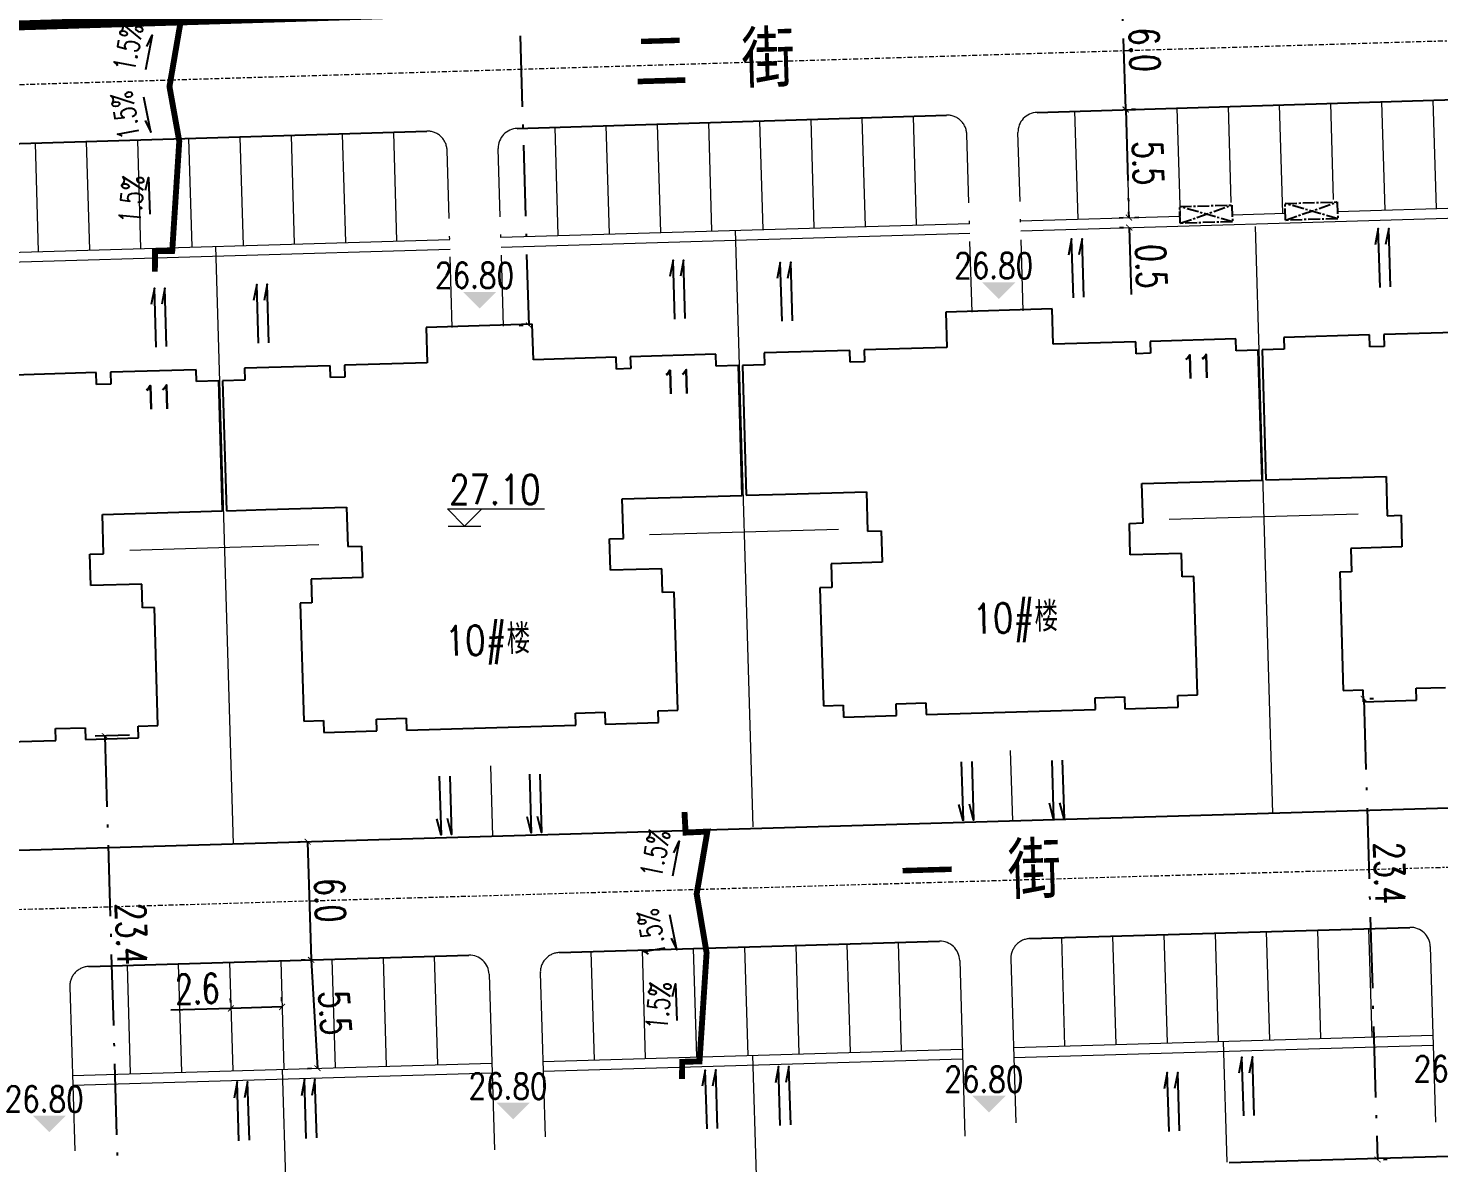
# Model space of a CAD drawing. Header units: inches. Extents: x 393 to 1582, y 246 to 1188.
# Drawn here: x 850.7 to 922.3, y 387.8 to 445.4 of the extents above; entities that cross this region are included whole.
import ezdxf

# ---------------------------------------------------------------- set-up
doc = ezdxf.new("R2010")
doc.units = ezdxf.units.IN
doc.header["$MEASUREMENT"] = 0
for name, pattern in [('ACAD_ISO10W100', [18.5, 12, -3, 0.5, -3]), ('CENTERX2', [4, 2.5, -0.5, 0.5, -0.5]), ('DOTE', [2.42, 2, -0.2, 0.02, -0.2])]:
    doc.linetypes.add(name, pattern=pattern)
for name, color, linetype, lineweight in [('buildelev', 2, 'Continuous', 20), ('FENCE', 100, 'Continuous', 18), ('parking', 30, 'Continuous', 18), ('ROAD', 1, 'Continuous', 25), ('ROAD-CENTER', 7, 'CENTERX2', 18), ('walk', 2, 'Continuous', 18), ('围墙', 75, 'FENCELINE1', 15), ('建筑型号', 2, 'Continuous', 18)]:
    doc.layers.add(name, color=color, linetype=linetype, lineweight=lineweight)
for name, color, linetype in [('DIM', 4, 'Continuous'), ('drain', 4, 'Continuous'), ('ELEV', 1, 'Continuous'), ('JIAJU', 8, 'Continuous'), ('PUB_TEXT', 7, 'Continuous'), ('ROAD-TEXT', 4, 'Continuous'), ('roaddim', 2, 'Continuous'), ('roadradiu', 3, 'Continuous'), ('公共绿地', 3, 'Continuous'), ('外墙', 42, 'Continuous'), ('建筑层数', 7, 'Continuous'), ('车库边线', 4, 'DOTE')]:
    doc.layers.add(name, color=color, linetype=linetype)
doc.styles.add('-黑体', font='simhei.ttf', dxfattribs={"width": 0.8})
doc.styles.add('_HZTXT', font='txt.shx', dxfattribs={"width": 0.8, "bigfont": 'hztxt.shx'})
doc.styles.add('DIM_FONT', font='SIMPLEX.shx', dxfattribs={"width": 0.8})
doc.styles.add('HZ', font='simplex.shx', dxfattribs={"width": 0.7, "bigfont": 'hztxt.shx'})
doc.styles.add('RO', font='romans.shx', dxfattribs={"width": 0.8})
doc.linetypes.add('FENCELINE1', pattern='A,0.25,-0.1,[133,ltypeshp.shx,S=0.1,R=0,X=-0.1,Y=0],-0.1,1', length=1.45)
doc.dimstyles.new('NORMAL', dxfattribs={"dimtxt": 1.5, "dimasz": 0.3, "dimexe": 0.5, "dimexo": 0.3, "dimgap": 0.3, "dimtad": 1, "dimdec": 1, "dimzin": 1, "dimdsep": 46, "dimtxsty": 'HZ', "dimblk": 'ARCHTICK', "dimcen": 0, "dimclrt": 256, "dimadec": 0, "dimazin": 0, "dimtfac": 1, "dimtdec": 1, "dimtofl": 0, "dimtmove": 0, "dimatfit": 3, "dimldrblk": 'ARCHTICK', "dimfxl": 1, "dimtolj": 2, "dimtzin": 0, "dimarcsym": 0})

# ---------------------------------------------------------------- blocks, each defined once
blk = doc.blocks.new('_ARCHTICK')
at = {"color": 0, "linetype": 'ByBlock', "const_width": 0.15}
blk.add_lwpolyline([(-0.5, -0.5), (0.5, 0.5)], dxfattribs=at)
blk = doc.blocks.new('*D160')
at = {"layer": 'DEFPOINTS', "color": 0, "ltscale": 0.3, "transparency": 16777216}
for p in [(864.903, 404.062), (865.081, 398.064), (865.081, 398.064)]:
    blk.add_point(p, dxfattribs=at)
at = {"layer": 'roaddim', "color": 0, "lineweight": -2, "ltscale": 0.3, "transparency": 16777216}
for p, q in [((864.604, 404.053), (864.404, 404.047)), ((864.903, 404.062), (865.081, 398.064)), ((864.781, 398.055), (864.581, 398.05))]:
    blk.add_line(p, q, dxfattribs=at)
at = {"layer": 'roaddim', "color": 0, "lineweight": -2, "ltscale": 0.3, "transparency": 16777216, "xscale": 0.3, "yscale": 0.3, "zscale": 0.3}
for p, rotation in [((864.903, 404.062), 91.69522959940272), ((865.081, 398.064), 271.6952295994027)]:
    blk.add_blockref('_ARCHTICK', p, dxfattribs=dict(at, rotation=rotation))
at = {"layer": 'roaddim', "ltscale": 0.3, "transparency": 16777216, "insert": (866.042, 401.094), "char_height": 1.5, "attachment_point": 5, "rotation": 271.69523, "style": 'HZ'}
blk.add_mtext('\\A2;6.0', dxfattribs=at)
blk = doc.blocks.new('*D340')
at = {"layer": 'DEFPOINTS', "color": 0, "ltscale": 0.3, "transparency": 16777216}
for p in [(865.081, 398.06), (865.403, 392.567), (865.403, 392.567)]:
    blk.add_point(p, dxfattribs=at)
at = {"layer": 'roaddim', "color": 0, "lineweight": -2, "ltscale": 0.3, "transparency": 16777216}
for p, q in [((864.782, 398.042), (864.582, 398.03)), ((865.081, 398.06), (865.403, 392.567)), ((865.104, 392.549), (864.904, 392.537))]:
    blk.add_line(p, q, dxfattribs=at)
at = {"layer": 'roaddim', "color": 0, "lineweight": -2, "ltscale": 0.3, "transparency": 16777216, "xscale": 0.3, "yscale": 0.3, "zscale": 0.3}
for p, rotation in [((865.081, 398.06), 93.35458197257572), ((865.403, 392.567), 273.3545819725757)]:
    blk.add_blockref('_ARCHTICK', p, dxfattribs=dict(at, rotation=rotation))
at = {"layer": 'roaddim', "ltscale": 0.3, "transparency": 16777216, "insert": (866.29, 395.375), "char_height": 1.5, "attachment_point": 5, "rotation": 273.35458, "style": 'HZ'}
blk.add_mtext('\\A2;5.5', dxfattribs=at)
blk = doc.blocks.new('*D341')
at = {"layer": 'DEFPOINTS', "color": 0, "ltscale": 0.3, "transparency": 16777216}
for p in [(861.007, 395.599), (861.007, 395.599), (863.605, 395.676)]:
    blk.add_point(p, dxfattribs=at)
at = {"layer": 'roaddim', "color": 0, "lineweight": -2, "ltscale": 0.3, "transparency": 16777216}
for p, q in [((860.998, 395.899), (860.992, 396.099)), ((863.597, 395.976), (863.591, 396.176)), ((861.007, 395.599), (857.958, 395.509)), ((863.605, 395.676), (861.007, 395.599))]:
    blk.add_line(p, q, dxfattribs=at)
at = {"layer": 'roaddim', "color": 0, "lineweight": -2, "ltscale": 0.3, "transparency": 16777216, "xscale": 0.3, "yscale": 0.3, "zscale": 0.3}
for p, rotation in [((861.007, 395.599), 181.6948504635886), ((863.605, 395.676), 1.694850463588579)]:
    blk.add_blockref('_ARCHTICK', p, dxfattribs=dict(at, rotation=rotation))
at = {"layer": 'roaddim', "ltscale": 0.3, "transparency": 16777216, "insert": (859.301, 396.599), "char_height": 1.5, "attachment_point": 5, "rotation": 1.69485, "style": 'HZ'}
blk.add_mtext('\\A2;2.6', dxfattribs=at)
blk = doc.blocks.new('*D186')
at = {"layer": 'DEFPOINTS', "color": 0, "ltscale": 0.3, "transparency": 16777216}
for p in [(795.535, 400.248), (995.427, 393.7)]:
    blk.add_point(p, dxfattribs=at)
at = {"layer": 'roadradiu', "color": 0, "lineweight": -2, "ltscale": 0.3, "transparency": 16777216}
blk.add_line((803.495, 399.987), (795.535, 400.248), dxfattribs=at)
at = {"layer": 'roadradiu', "color": 0, "lineweight": -2, "ltscale": 0.3, "transparency": 16777216, "xscale": 0.3, "yscale": 0.3, "zscale": 0.3, "rotation": 178.1237743536504}
blk.add_blockref('_ARCHTICK', (795.535, 400.248), dxfattribs=at)
at = {"layer": 'roadradiu', "ltscale": 0.3, "transparency": 16777216, "insert": (800.606, 401.133), "char_height": 1.5, "attachment_point": 5, "rotation": 358.12377, "style": 'HZ'}
blk.add_mtext('\\A2;R200.0', dxfattribs=at)
blk = doc.blocks.new('*D187')
at = {"layer": 'DEFPOINTS', "color": 0, "ltscale": 0.3, "transparency": 16777216}
for p in [(795.427, 393.764), (995.427, 393.7)]:
    blk.add_point(p, dxfattribs=at)
at = {"layer": 'roadradiu', "color": 0, "lineweight": -2, "ltscale": 0.3, "transparency": 16777216}
blk.add_line((801.877, 393.762), (795.427, 393.764), dxfattribs=at)
at = {"layer": 'roadradiu', "color": 0, "lineweight": -2, "ltscale": 0.3, "transparency": 16777216, "xscale": 0.3, "yscale": 0.3, "zscale": 0.3, "rotation": 179.9818143869504}
blk.add_blockref('_ARCHTICK', (795.427, 393.764), dxfattribs=at)
at = {"layer": 'roadradiu', "ltscale": 0.3, "transparency": 16777216, "insert": (798.953, 394.812), "char_height": 1.5, "attachment_point": 5, "rotation": 359.98181, "style": 'HZ'}
blk.add_mtext('\\A2;R200.0', dxfattribs=at)
blk = doc.blocks.new('bg')
at = {"layer": 'buildelev'}
blk.add_line((403415.903, 597892.095), (403417.408, 597892.095), dxfattribs=at)
blk.add_lwpolyline([(403417.451, 597892.89), (403416.656, 597892.095), (403415.86, 597892.89), (403420.35, 597892.89)], dxfattribs=at)
blk = doc.blocks.new('psss')
at = {"layer": 'drain', "ltscale": 3}
for points in [[(-2.979, 0.527), (0.007, 0.531), (-0.808, 0.714)], [(-2.967, -0.004), (0, 0), (-0.815, 0.183)]]:
    blk.add_lwpolyline(points, dxfattribs=at)
blk = doc.blocks.new('*D379')
at = {"layer": 'DEFPOINTS', "color": 0, "linetype": 'ACAD_ISO10W100', "ltscale": 0.3, "transparency": 16777216}
for p in [(906.438, 441.226), (906.6, 435.746), (906.6, 435.746)]:
    blk.add_point(p, dxfattribs=at)
at = {"layer": 'roaddim', "color": 0, "linetype": 'ACAD_ISO10W100', "lineweight": -2, "ltscale": 0.3, "transparency": 16777216}
for p, q in [((906.438, 441.226), (906.6, 435.746)), ((906.738, 441.235), (906.937, 441.241)), ((906.9, 435.755), (907.1, 435.761))]:
    blk.add_line(p, q, dxfattribs=at)
at = {"layer": 'roaddim', "color": 0, "linetype": 'ACAD_ISO10W100', "lineweight": -2, "ltscale": 0.3, "transparency": 16777216, "xscale": 0.3, "yscale": 0.3, "zscale": 0.3}
for p, rotation in [((906.438, 441.226), 91.69492164963907), ((906.6, 435.746), 271.6949216496391)]:
    blk.add_blockref('_ARCHTICK', p, dxfattribs=dict(at, rotation=rotation))
at = {"layer": 'roaddim', "linetype": 'ACAD_ISO10W100', "ltscale": 0.3, "transparency": 16777216, "insert": (907.568, 438.517), "char_height": 1.5, "attachment_point": 5, "rotation": 271.69492, "style": 'HZ'}
blk.add_mtext('\\A2;5.5', dxfattribs=at)
blk = doc.blocks.new('*D380')
at = {"layer": 'DEFPOINTS', "color": 0, "linetype": 'ACAD_ISO10W100', "ltscale": 0.3, "transparency": 16777216}
for p in [(906.607, 435.74), (906.621, 435.24), (906.621, 435.24)]:
    blk.add_point(p, dxfattribs=at)
at = {"layer": 'roaddim', "color": 0, "linetype": 'ACAD_ISO10W100', "lineweight": -2, "ltscale": 0.3, "transparency": 16777216}
for p, q in [((906.307, 435.731), (906.107, 435.725)), ((906.607, 435.74), (906.598, 436.04)), ((906.322, 435.231), (906.122, 435.225)), ((906.621, 435.24), (906.722, 431.841))]:
    blk.add_line(p, q, dxfattribs=at)
at = {"layer": 'roaddim', "color": 0, "linetype": 'ACAD_ISO10W100', "lineweight": -2, "ltscale": 0.3, "transparency": 16777216, "xscale": 0.3, "yscale": 0.3, "zscale": 0.3}
for p, rotation in [((906.607, 435.74), 271.6949216508992), ((906.621, 435.24), 91.69492165089918)]:
    blk.add_blockref('_ARCHTICK', p, dxfattribs=dict(at, rotation=rotation))
at = {"layer": 'roaddim', "linetype": 'ACAD_ISO10W100', "ltscale": 0.3, "transparency": 16777216, "insert": (907.73, 433.272), "char_height": 1.5, "attachment_point": 5, "rotation": 271.69492, "style": 'HZ'}
blk.add_mtext('\\A2;0.5', dxfattribs=at)
blk = doc.blocks.new('*D381')
at = {"layer": 'DEFPOINTS', "color": 0, "linetype": 'ACAD_ISO10W100', "ltscale": 0.3, "transparency": 16777216}
for p in [(906.253, 447.223), (906.253, 447.223), (906.437, 441.244)]:
    blk.add_point(p, dxfattribs=at)
at = {"layer": 'roaddim', "color": 0, "linetype": 'ACAD_ISO10W100', "lineweight": -2, "ltscale": 0.3, "transparency": 16777216}
for p, q in [((906.437, 441.244), (906.253, 447.223)), ((906.553, 447.232), (906.753, 447.239)), ((906.737, 441.253), (906.937, 441.259))]:
    blk.add_line(p, q, dxfattribs=at)
at = {"layer": 'roaddim', "color": 0, "linetype": 'ACAD_ISO10W100', "lineweight": -2, "ltscale": 0.3, "transparency": 16777216, "xscale": 0.3, "yscale": 0.3, "zscale": 0.3}
for p, rotation in [((906.253, 447.223), 91.76001198872581), ((906.437, 441.244), 271.7600119887258)]:
    blk.add_blockref('_ARCHTICK', p, dxfattribs=dict(at, rotation=rotation))
at = {"layer": 'roaddim', "linetype": 'ACAD_ISO10W100', "ltscale": 0.3, "transparency": 16777216, "insert": (907.395, 444.266), "char_height": 1.5, "attachment_point": 5, "rotation": 271.76001, "style": 'HZ'}
blk.add_mtext('\\A2;6.0', dxfattribs=at)
blk = doc.blocks.new('*D231')
at = {"layer": 'DEFPOINTS', "color": 0, "linetype": 'ACAD_ISO10W100', "ltscale": 0.3, "transparency": 16777216}
for p in [(856.154, 409.474), (855.301, 386.039), (856.846, 386.085, 0.937)]:
    blk.add_point(p, dxfattribs=at)
at = {"layer": 'DIM', "color": 0, "linetype": 'ACAD_ISO10W100', "lineweight": -2, "ltscale": 0.3, "transparency": 16777216}
for p, q in [((855.855, 409.465), (854.109, 409.413)), ((854.609, 409.428), (855.301, 386.039)), ((856.547, 386.076), (854.801, 386.025))]:
    blk.add_line(p, q, dxfattribs=at)
at = {"layer": 'DIM', "color": 0, "linetype": 'ACAD_ISO10W100', "lineweight": -2, "ltscale": 0.3, "transparency": 16777216, "xscale": 0.3, "yscale": 0.3, "zscale": 0.3}
for p, rotation in [((854.609, 409.428), 91.69460885771788), ((855.301, 386.039), 271.6946088577179)]:
    blk.add_blockref('_ARCHTICK', p, dxfattribs=dict(at, rotation=rotation))
at = {"layer": 'DIM', "linetype": 'ACAD_ISO10W100', "ltscale": 0.3, "transparency": 16777216, "insert": (855.957, 399.38), "char_height": 1.5, "attachment_point": 5, "rotation": 271.69461, "style": 'HZ'}
blk.add_mtext('\\A2;23.4', dxfattribs=at)
blk = doc.blocks.new('*D233')
at = {"layer": 'DEFPOINTS', "color": 0, "linetype": 'ACAD_ISO10W100', "ltscale": 0.3, "transparency": 16777216}
for p in [(918.527, 411.32), (919.219, 387.93, 0.937), (919.219, 387.93)]:
    blk.add_point(p, dxfattribs=at)
at = {"layer": 'DIM', "color": 0, "linetype": 'ACAD_ISO10W100', "lineweight": -2, "ltscale": 0.3, "transparency": 16777216}
for p, q in [((918.527, 411.32), (919.219, 387.93)), ((918.827, 411.329), (919.027, 411.335)), ((919.519, 387.939), (919.719, 387.945))]:
    blk.add_line(p, q, dxfattribs=at)
at = {"layer": 'DIM', "color": 0, "linetype": 'ACAD_ISO10W100', "lineweight": -2, "ltscale": 0.3, "transparency": 16777216, "xscale": 0.3, "yscale": 0.3, "zscale": 0.3}
for p, rotation in [((918.527, 411.32), 91.69460885770296), ((919.219, 387.93), 271.6946088577029)]:
    blk.add_blockref('_ARCHTICK', p, dxfattribs=dict(at, rotation=rotation))
at = {"layer": 'DIM', "linetype": 'ACAD_ISO10W100', "ltscale": 0.3, "transparency": 16777216, "insert": (919.839, 402.467), "char_height": 1.5, "attachment_point": 5, "rotation": 271.69461, "style": 'HZ'}
blk.add_mtext('\\A2;23.4', dxfattribs=at)
blk = doc.blocks.new('*D392')
at = {"layer": 'DEFPOINTS', "color": 0, "ltscale": 0.3, "transparency": 16777216}
for p in [(810.532, 469.948), (995.427, 393.7)]:
    blk.add_point(p, dxfattribs=at)
at = {"layer": 'roadradiu', "color": 0, "lineweight": -2, "ltscale": 0.3, "transparency": 16777216}
blk.add_line((816.495, 467.489), (810.532, 469.948), dxfattribs=at)
at = {"layer": 'roadradiu', "color": 0, "lineweight": -2, "ltscale": 0.3, "transparency": 16777216, "xscale": 0.3, "yscale": 0.3, "zscale": 0.3, "rotation": 157.5893811647659}
blk.add_blockref('_ARCHTICK', (810.532, 469.948), dxfattribs=at)
at = {"layer": 'roadradiu', "ltscale": 0.3, "transparency": 16777216, "insert": (814.191, 469.575), "char_height": 1.5, "attachment_point": 5, "rotation": 337.58938, "style": 'HZ'}
blk.add_mtext('\\A2;R200.0', dxfattribs=at)
blk = doc.blocks.new('*D393')
at = {"layer": 'DEFPOINTS', "color": 0, "ltscale": 0.3, "transparency": 16777216}
for p in [(797.837, 424.655), (995.427, 393.7)]:
    blk.add_point(p, dxfattribs=at)
at = {"layer": 'roadradiu', "color": 0, "lineweight": -2, "ltscale": 0.3, "transparency": 16777216}
blk.add_line((804.21, 423.657), (797.837, 424.655), dxfattribs=at)
at = {"layer": 'roadradiu', "color": 0, "lineweight": -2, "ltscale": 0.3, "transparency": 16777216, "xscale": 0.3, "yscale": 0.3, "zscale": 0.3, "rotation": 171.0961551200877}
blk.add_blockref('_ARCHTICK', (797.837, 424.655), dxfattribs=at)
at = {"layer": 'roadradiu', "ltscale": 0.3, "transparency": 16777216, "insert": (801.482, 425.147), "char_height": 1.5, "attachment_point": 5, "rotation": 351.09616, "style": 'HZ'}
blk.add_mtext('\\A2;R200.0', dxfattribs=at)
blk = doc.blocks.new('*D223')
at = {"layer": 'DEFPOINTS', "color": 0, "linetype": 'ACAD_ISO10W100', "ltscale": 0.3, "transparency": 16777216}
for p in [(875.035, 467.859, -0.937), (875.035, 467.859), (876.148, 430.275)]:
    blk.add_point(p, dxfattribs=at)
at = {"layer": 'DIM', "color": 0, "linetype": 'ACAD_ISO10W100', "lineweight": -2, "ltscale": 0.3, "transparency": 16777216}
for p, q in [((874.736, 467.85), (874.536, 467.844)), ((876.148, 430.275), (875.035, 467.859)), ((875.848, 430.266), (875.648, 430.26))]:
    blk.add_line(p, q, dxfattribs=at)
at = {"layer": 'DIM', "color": 0, "linetype": 'ACAD_ISO10W100', "lineweight": -2, "ltscale": 0.3, "transparency": 16777216, "xscale": 0.3, "yscale": 0.3, "zscale": 0.3}
for p, rotation in [((875.035, 467.859), 91.69491575851963), ((876.148, 430.275), 271.6949157585196)]:
    blk.add_blockref('_ARCHTICK', p, dxfattribs=dict(at, rotation=rotation))
at = {"layer": 'DIM', "linetype": 'ACAD_ISO10W100', "ltscale": 0.3, "transparency": 16777216, "insert": (876.641, 449.098), "char_height": 1.5, "attachment_point": 5, "rotation": 271.69492, "style": 'HZ'}
blk.add_mtext('\\A2;37.6', dxfattribs=at)

msp = doc.modelspace()

# ---------------------------------------------------------------- hatches: boundary and pattern name
at = {"layer": 'JIAJU', "linetype": 'ACAD_ISO10W100', "ltscale": 0.3}
h = msp.add_hatch(dxfattribs=at)
h.set_pattern_fill('ANGLE', color=0, scale=0.3, style=0)
h.set_pattern_definition([(0, (-57035.98, -59790.7877), (0, 2.0955), [1.524, -0.5715]), (90, (-57035.98, -59790.7877), (-2.0955, 1e-16), [1.524, -0.5715])])
edge = h.paths.add_edge_path()
edge.add_line((812.382, 377.473), (812.479, 374.171))
edge.add_line((812.479, 374.171), (811.58, 374.141))
edge.add_line((811.58, 374.141), (811.87, 364.41))
edge.add_line((811.87, 364.41), (959.978, 368.829))
edge.add_line((959.978, 368.829), (959.409, 388.486))
edge.add_line((959.409, 388.486), (967.922, 388.723))
edge.add_line((967.922, 388.723), (968.682, 363.094))
edge.add_line((968.682, 363.094), (813.798, 358.466))
edge.add_arc((813.559, 366.463), 8, 181.71144, 271.71144, ccw=False)
edge.add_line((805.563, 366.224), (805.23, 377.34))
edge.add_line((805.23, 377.34), (812.382, 377.473))

# ---------------------------------------------------------------- linework, layer by layer
at = {"layer": 'ELEV', "color": 0}
for points in [[(872.79, 431.974), (874.487, 431.974), (873.638, 431.125)], [(899.149, 432.465), (900.846, 432.465), (899.998, 431.616)], [(898.652, 391.166), (900.349, 391.166), (899.501, 390.317)], [(874.492, 390.812), (876.189, 390.812), (875.34, 389.964)], [(850.939, 390.163), (852.636, 390.163), (851.787, 389.314)]]:
    msp.add_solid(points, dxfattribs=at)
at = {"layer": 'FENCE', "color": 0, "ltscale": 0.3}
for p, q in [((900.703, 405.121), (900.597, 408.689)), ((874.314, 404.34), (874.209, 407.908))]:
    msp.add_line(p, q, dxfattribs=at)
at = {"layer": 'parking', "color": 0, "ltscale": 0.3}
for p, q in [((903.838, 441.167), (904.001, 435.669)), ((906.437, 441.244), (906.6, 435.746)), ((909.036, 441.321), (909.199, 435.823)), ((911.635, 441.398), (911.779, 436.52)), ((914.234, 441.474), (914.396, 435.977)), ((916.833, 441.551), (916.977, 436.673)), ((919.431, 441.628), (919.594, 436.131)), ((922.03, 441.705), (922.193, 436.208)), ((882.649, 440.492), (882.812, 434.995)), ((885.248, 440.569), (885.411, 435.071)), ((887.847, 440.646), (888.009, 435.148)), ((890.446, 440.723), (890.608, 435.225)), ((893.044, 440.8), (893.207, 435.302)), ((895.643, 440.877), (895.806, 435.379)), ((858.862, 439.758), (859.025, 434.261)), ((861.461, 439.835), (861.624, 434.338)), ((864.06, 439.912), (864.223, 434.414)), ((866.659, 439.989), (866.821, 434.491)), ((869.258, 440.066), (869.42, 434.568)), ((877.451, 440.338), (877.614, 434.841)), ((880.05, 440.415), (880.213, 434.918)), ((851.066, 439.528), (851.228, 434.03)), ((853.664, 439.604), (853.827, 434.107)), ((856.263, 439.681), (856.426, 434.184)), ((917.195, 436.053), (924.891, 436.281)), ((874.714, 434.748), (898.504, 435.452)), ((901.101, 435.577), (909.198, 435.816)), ((911.847, 435.895), (914.546, 435.975)), ((848.329, 433.938), (872.118, 434.641)), ((918.77, 399.653), (918.933, 394.156)), ((894.88, 398.946), (895.043, 393.449)), ((903.177, 399.192), (903.339, 393.694)), ((905.776, 399.269), (905.938, 393.771)), ((908.374, 399.346), (908.537, 393.848)), ((910.973, 399.423), (911.136, 393.925)), ((913.572, 399.499), (913.735, 394.002)), ((916.171, 399.576), (916.334, 394.079)), ((871.333, 398.249), (871.495, 392.752)), ((879.287, 398.485), (879.45, 392.987)), ((881.886, 398.562), (882.049, 393.064)), ((884.485, 398.639), (884.648, 393.141)), ((887.084, 398.716), (887.246, 393.218)), ((889.683, 398.792), (889.845, 393.295)), ((892.282, 398.869), (892.444, 393.372)), ((855.74, 397.788), (855.902, 392.29)), ((858.338, 397.865), (858.501, 392.367)), ((860.937, 397.942), (861.1, 392.444)), ((863.536, 398.019), (863.699, 392.521)), ((866.135, 398.096), (866.298, 392.598)), ((868.734, 398.172), (868.897, 392.675)), ((900.742, 393.612), (922.033, 394.243)), ((876.852, 392.91), (898.143, 393.54)), ((852.963, 392.199), (874.254, 392.829))]:
    msp.add_line(p, q, dxfattribs=at)
at = {"layer": 'ROAD', "color": 0, "ltscale": 0.3}
for p, q in [((901.938, 441.088), (923.727, 441.757)), ((875.55, 440.277), (897.34, 440.946)), ((849.163, 439.466), (870.952, 440.136)), ((831.418, 403.071), (942.784, 406.367)), ((901.578, 399.145), (920.869, 399.715)), ((877.688, 398.438), (896.98, 399.008)), ((853.799, 397.73), (873.09, 398.301))]:
    msp.add_line(p, q, dxfattribs=at)
at = {"layer": 'ROAD-CENTER', "color": 5, "ltscale": 0.1}
for p, q in [((810.693, 441.285), (950.627, 445.585)), ((815.514, 399.599), (951.869, 403.634))]:
    msp.add_line(p, q, dxfattribs=at)
at = {"layer": 'ROAD-TEXT', "color": 0, "ltscale": 0.1}
for points in [[(857.146, 432.998, 0.3, 0.3, 0), (857.158, 434.049, 0.3, 0.3, 0), (858.029, 434.056, 0.3, 0.3, 0), (858.387, 439.624, 0.3, 0.3, 0), (857.889, 442.396, 0.3, 0.3, 0), (858.466, 445.755, 0.3, 0.3, 0)], [(883.912, 392.014, 0.3, 0.3, 0), (883.922, 392.887, 0.3, 0.3, 0), (884.8, 392.913, 0.3, 0.3, 0), (885.16, 398.426, 0.3, 0.3, 0), (884.655, 401.413, 0.3, 0.3, 0), (885.199, 404.577, 0.3, 0.3, 0), (885.199, 404.577, 0.3, 0.3, 0), (884.093, 404.527, 0.3, 0.3, 0), (884.036, 405.573, 0, 0, 0)]]:
    msp.add_lwpolyline(points, format="xyseb", dxfattribs=at)
for points in [[(856.735, 444.428), (857.018, 445.013), (856.669, 443.242)], [(856.659, 440.671), (856.947, 440.088), (856.584, 441.857)], [(856.678, 437.144), (856.817, 437.779), (856.896, 435.924)], [(883.491, 403.499), (883.775, 404.084), (883.425, 402.312)], [(883.369, 399.165), (883.657, 398.582), (883.294, 400.35)], [(883.435, 396.214), (883.573, 396.849), (883.653, 394.994)]]:
    msp.add_lwpolyline(points, dxfattribs=at)
at = {"layer": 'walk', "color": 0, "linetype": 'ACAD_ISO10W100', "ltscale": 0.3}
for p, q in [((898.638, 430.94), (898.37, 439.977)), ((901.237, 431.017), (900.969, 440.059)), ((872.249, 430.159), (871.983, 439.166)), ((874.848, 430.236), (874.581, 439.248))]:
    msp.add_line(p, q, dxfattribs=at)
at = {"layer": 'walk', "color": 0, "ltscale": 0.3}
for p, q in [((921.899, 398.746), (922.164, 389.828)), ((898.009, 398.039), (898.275, 389.122)), ((900.608, 398.115), (900.856, 389.788)), ((874.119, 397.332), (874.385, 388.415)), ((876.718, 397.408), (876.966, 389.081)), ((852.829, 396.701), (853.077, 388.375))]:
    msp.add_line(p, q, dxfattribs=at)
at = {"layer": 'walk', "color": 0, "linetype": 'ACAD_ISO10W100', "ltscale": 0.3}
for centre, start, end in [((897.371, 439.947), 1.69592, 91.76001), ((901.968, 440.088), 91.76001, 181.69592), ((870.983, 439.136), 1.69592, 91.76001), ((875.581, 439.277), 91.76001, 181.69592), ((920.899, 398.716), 1.70671, 91.69523), ((897.009, 398.009), 1.70671, 91.69523), ((901.607, 398.145), 91.69523, 181.70671), ((873.12, 397.302), 1.70671, 91.69523), ((877.718, 397.438), 91.69523, 181.70671), ((853.828, 396.731), 91.69523, 181.70671)]:
    msp.add_arc(centre, 1, start, end, dxfattribs=at)
at = {"layer": '公共绿地', "color": 0, "linetype": 'FENCELINE1', "ltscale": 0.1, "const_width": 0.5}
msp.add_lwpolyline([(933.688, 453.584), (933.688, 453.584), (933.429, 462.974), (813.968, 459.439), (812.135, 454.139, 0.204514), (812.455, 449.6), (818.162, 444.516), (927.879, 447.888, 0.390737)], format="xyb", close=True, dxfattribs=at)
at = {"layer": '围墙', "color": 0, "ltscale": 0.2}
for p, q in [((901.116, 435.077), (924.906, 435.781)), ((874.729, 434.249), (898.519, 434.952)), ((886.609, 435.1, 0.937), (887.505, 404.82, 0.937)), ((913.015, 435.292, 0.937), (913.897, 405.512, 0.937)), ((848.344, 433.438), (872.133, 434.142)), ((860.222, 434.274, 0.937), (861.12, 403.95, 0.937)), ((908.653, 420.432), (918.249, 420.716)), ((882.265, 419.652), (891.86, 419.935)), ((855.876, 418.871), (865.472, 419.155)), ((911.387, 393.928), (911.569, 387.804)), ((887.497, 393.221), (887.68, 387.095)), ((900.757, 393.113), (922.048, 393.743)), ((863.608, 392.514), (863.79, 386.388)), ((876.867, 392.41), (898.158, 393.041)), ((852.978, 391.699), (874.268, 392.329))]:
    msp.add_line(p, q, dxfattribs=at)
at = {"layer": '外墙', "color": 2, "ltscale": 0.1}
for p, q in [((902.7, 431.113), (897.302, 430.953)), ((897.302, 430.953), (897.355, 429.154)), ((902.753, 429.314), (902.7, 431.113)), ((876.311, 430.332), (870.914, 430.172)), ((870.914, 430.172), (870.967, 428.373)), ((876.364, 428.532), (876.311, 430.332)), ((918.821, 429.789), (914.473, 429.661)), ((918.839, 429.19), (918.821, 429.789)), ((923.744, 429.935), (919.545, 429.811)), ((919.545, 429.811), (919.563, 429.211)), ((892.432, 429.008), (888.085, 428.879)), ((892.45, 428.408), (892.432, 429.008)), ((897.355, 429.154), (893.157, 429.03)), ((893.157, 429.03), (893.175, 428.43)), ((906.951, 429.438), (902.753, 429.314)), ((906.969, 428.838), (906.951, 429.438)), ((912.024, 429.588), (907.676, 429.459)), ((907.676, 429.459), (907.694, 428.86)), ((912.041, 428.988), (912.024, 429.588)), ((913.166, 429.022), (912.041, 428.988)), ((913.361, 422.425), (913.166, 429.022)), ((914.491, 429.061), (913.366, 429.028)), ((913.366, 429.028), (913.561, 422.431)), ((914.473, 429.661), (914.491, 429.061)), ((919.563, 429.211), (918.839, 429.19)), ((870.967, 428.373), (866.769, 428.248)), ((880.563, 428.657), (876.364, 428.532)), ((880.58, 428.057), (880.563, 428.657)), ((885.635, 428.807), (881.287, 428.678)), ((881.287, 428.678), (881.305, 428.078)), ((885.653, 428.207), (885.635, 428.807)), ((888.102, 428.28), (886.978, 428.246)), ((888.085, 428.879), (888.102, 428.28)), ((893.175, 428.43), (892.45, 428.408)), ((907.694, 428.86), (906.969, 428.838)), ((854.174, 427.875), (849.976, 427.751)), ((854.192, 427.276), (854.174, 427.875)), ((859.247, 428.026), (854.899, 427.897)), ((854.899, 427.897), (854.917, 427.297)), ((859.264, 427.426), (859.247, 428.026)), ((866.044, 428.227), (861.696, 428.098)), ((861.696, 428.098), (861.714, 427.498)), ((866.062, 427.627), (866.044, 428.227)), ((866.786, 427.649), (866.062, 427.627)), ((866.769, 428.248), (866.786, 427.649)), ((881.305, 428.078), (880.58, 428.057)), ((886.778, 428.24), (885.653, 428.207)), ((886.973, 421.643), (886.778, 428.24)), ((886.978, 428.246), (887.173, 421.649)), ((854.917, 427.297), (854.192, 427.276)), ((860.389, 427.459), (859.264, 427.426)), ((860.585, 420.862), (860.389, 427.459)), ((861.714, 427.498), (860.589, 427.465)), ((860.589, 427.465), (860.784, 420.868)), ((915.56, 422.49), (919.659, 422.611)), ((919.659, 422.611), (919.718, 420.612)), ((889.172, 421.709), (893.27, 421.83)), ((893.27, 421.83), (893.329, 419.831)), ((907.264, 422.244), (913.361, 422.425)), ((907.323, 420.245), (907.264, 422.244)), ((913.561, 422.431), (915.56, 422.49)), ((880.876, 421.463), (886.973, 421.643)), ((880.935, 419.464), (880.876, 421.463)), ((887.173, 421.649), (889.172, 421.709)), ((854.487, 420.681), (860.585, 420.862)), ((854.546, 418.682), (854.487, 420.681)), ((860.784, 420.868), (862.784, 420.927)), ((862.784, 420.927), (866.882, 421.048)), ((866.882, 421.048), (866.941, 419.049)), ((919.718, 420.612), (920.418, 420.633)), ((920.418, 420.633), (920.465, 419.033)), ((893.329, 419.831), (894.029, 419.851)), ((894.029, 419.851), (894.076, 418.252)), ((906.624, 420.224), (907.323, 420.245)), ((906.671, 418.625), (906.624, 420.224)), ((866.941, 419.049), (867.641, 419.07)), ((867.641, 419.07), (867.688, 417.471)), ((880.235, 419.443), (880.935, 419.464)), ((880.283, 417.844), (880.235, 419.443)), ((920.465, 419.033), (917.866, 418.956)), ((853.847, 418.662), (854.546, 418.682)), ((853.894, 417.062), (853.847, 418.662)), ((894.076, 418.252), (891.478, 418.175)), ((909.27, 418.702), (906.671, 418.625)), ((909.305, 417.502), (909.27, 418.702)), ((917.866, 418.956), (917.902, 417.757)), ((882.881, 417.921), (880.283, 417.844)), ((882.917, 416.721), (882.881, 417.921)), ((891.478, 418.175), (891.513, 416.976)), ((917.902, 417.757), (917.302, 417.739)), ((917.302, 417.739), (917.479, 411.742)), ((856.493, 417.139), (853.894, 417.062)), ((856.528, 415.94), (856.493, 417.139)), ((867.688, 417.471), (865.089, 417.394)), ((865.089, 417.394), (865.125, 416.194)), ((891.513, 416.976), (890.913, 416.958)), ((890.913, 416.958), (891.091, 410.961)), ((909.905, 417.52), (909.305, 417.502)), ((910.083, 411.523), (909.905, 417.52)), ((865.125, 416.194), (864.525, 416.177)), ((864.525, 416.177), (864.703, 410.179)), ((883.517, 416.739), (882.917, 416.721)), ((883.694, 410.742), (883.517, 416.739)), ((857.128, 415.958), (856.528, 415.94)), ((857.306, 409.96), (857.128, 415.958)), ((921.178, 411.851), (922.677, 411.896)), ((921.195, 411.252), (921.178, 411.851)), ((894.789, 411.07), (896.289, 411.114)), ((896.289, 411.114), (896.306, 410.515)), ((904.885, 411.369), (906.384, 411.413)), ((904.903, 410.769), (904.885, 411.369)), ((906.384, 411.413), (906.402, 410.814)), ((909.083, 411.493), (910.083, 411.523)), ((909.101, 410.893), (909.083, 411.493)), ((917.479, 411.742), (918.479, 411.771)), ((918.479, 411.771), (918.497, 411.172)), ((918.497, 411.172), (921.195, 411.252)), ((878.496, 410.588), (879.996, 410.632)), ((878.514, 409.988), (878.496, 410.588)), ((879.996, 410.632), (880.014, 410.032)), ((882.695, 410.712), (883.694, 410.742)), ((882.712, 410.112), (882.695, 410.712)), ((891.091, 410.961), (892.091, 410.99)), ((892.091, 410.99), (892.108, 410.39)), ((892.108, 410.39), (894.807, 410.47)), ((894.807, 410.47), (894.789, 411.07)), ((896.306, 410.515), (904.903, 410.769)), ((906.402, 410.814), (909.101, 410.893)), ((852.108, 409.806), (853.607, 409.851)), ((852.126, 409.207), (852.108, 409.806)), ((853.607, 409.851), (853.625, 409.251)), ((856.306, 409.931), (857.306, 409.96)), ((856.324, 409.331), (856.306, 409.931)), ((864.703, 410.179), (865.702, 410.209)), ((865.702, 410.209), (865.72, 409.609)), ((865.72, 409.609), (868.419, 409.689)), ((868.401, 410.289), (869.9, 410.333)), ((868.419, 409.689), (868.401, 410.289)), ((869.9, 410.333), (869.918, 409.733)), ((869.918, 409.733), (878.514, 409.988)), ((880.014, 410.032), (882.712, 410.112)), ((843.53, 408.952), (852.126, 409.207)), ((853.625, 409.251), (856.324, 409.331)), ((935.476, 388.464), (911.686, 387.76))]:
    msp.add_line(p, q, dxfattribs=at)
at = {"layer": '车库边线', "color": 0, "ltscale": 0.3}
for p, q in [((911.858, 435.534, 0), (909.184, 436.305, 0)), ((909.209, 435.456, 0), (911.833, 436.384, 0)), ((917.205, 435.692, 0), (914.531, 436.464, 0)), ((914.557, 435.614, 0), (917.18, 436.542, 0))]:
    msp.add_line(p, q, dxfattribs=at)
at = {"layer": '车库边线', "color": 0, "ltscale": 0.3, "elevation": 0}
for points in [[(909.184, 436.305), (911.833, 436.384), (911.858, 435.534), (909.209, 435.456)], [(914.531, 436.464), (917.18, 436.542), (917.205, 435.692), (914.557, 435.614)]]:
    msp.add_lwpolyline(points, close=True, dxfattribs=at)

# ---------------------------------------------------------------- block references
at = {"layer": 'buildelev', "color": 0, "linetype": 'Continuous', "xscale": 1.099999999998545, "yscale": 1.099999999998545, "zscale": 1.1}
msp.add_blockref('bg', (-442885.447, -657261.22), dxfattribs=at)
at = {"layer": 'ROAD', "color": 0, "rotation": 91.62464345549249}
for p in [(919.793, 435.193), (904.225, 434.672), (883.991, 433.59), (889.433, 433.479), (857.655, 432.166), (862.851, 432.362), (885.624, 392.477), (889.341, 392.657), (912.872, 393.136), (861.857, 391.878), (865.275, 391.998), (909.083, 392.35)]:
    msp.add_blockref('psss', p, dxfattribs=at)
at = {"layer": 'ROAD', "color": 0, "xscale": -1, "rotation": 91.76518745444659}
for p in [(876.786, 404.535), (898.709, 405.164), (903.306, 405.229), (872.209, 404.432)]:
    msp.add_blockref('psss', p, dxfattribs=at)

# ---------------------------------------------------------------- texts
at = {"layer": 'buildelev', "color": 0, "style": 'RO', "width": 0.8}
msp.add_text('27.10', height=1.5, dxfattribs=at).set_placement((872.096, 421.192))
at = {"layer": 'ELEV', "color": 0, "style": 'DIM_FONT', "width": 0.8}
for p in [(871.369, 432.176), (897.728, 432.667), (921.054, 391.896), (897.231, 391.368), (873.07, 391.014), (849.518, 390.365)]:
    msp.add_text('26.80', height=1.3, rotation=359.67116, dxfattribs=at).set_placement(p)
at = {"layer": 'PUB_TEXT', "color": 0, "style": '-黑体', "width": 0.8}
for s, p in [('二  街', (881.514, 442.44)), ('一  街', (895.028, 401.26))]:
    msp.add_text(s, height=2.5, rotation=1.69492, dxfattribs=at).set_placement(p)
at = {"layer": 'ROAD-TEXT', "color": 0, "style": 'RO', "width": 0.7}
for rotation, p in [(78.72126, (856.096, 443.088)), (100.33803, (856.405, 439.83)), (85.22586, (856.409, 435.41)), (78.72126, (882.852, 402.158)), (100.33803, (883.115, 398.323)), (85.22586, (883.166, 394.48))]:
    msp.add_text('1.5%', height=1.1, rotation=rotation, dxfattribs=at).set_placement(p)
at = {"layer": '建筑型号', "color": 0, "style": '_HZTXT', "width": 0.8}
for p in [(898.694, 414.623), (871.898, 413.494)]:
    msp.add_text('10#楼', height=1.5, rotation=1.71144, dxfattribs=at).set_placement(p)
at = {"layer": '建筑层数', "color": 0, "style": 'DIM_FONT', "width": 0.8}
for p in [(909.278, 427.566), (882.889, 426.785), (856.501, 426.004)]:
    msp.add_text('11', height=1.2, rotation=1.69492, dxfattribs=at).set_placement(p)

# ---------------------------------------------------------------- dimensions: what is measured, and where the dimension line sits
at = {"layer": 'DIM', "color": 0, "linetype": 'ACAD_ISO10W100', "ltscale": 0.3}
dim = msp.add_aligned_dim(p1=(876.148, 430.275), p2=(875.035, 467.859, -0.937), distance=0, dimstyle='NORMAL', override={"dimzin": 0}, dxfattribs=at)
dim.commit()
dim.dimension.update_dxf_attribs({"geometry": '*D223', "text_midpoint": (876.641, 449.098)})
for base, p1, p2, picture, middle in [((919.219, 387.93), (918.527, 411.32), (919.219, 387.93, 0.937), '*D233', (918.79, 402.436)), ((855.301, 386.039), (856.154, 409.474), (856.846, 386.085, 0.937), '*D231', (854.907, 399.349))]:
    dim = msp.add_linear_dim(base=base, p1=p1, p2=p2, angle=271.69461, dimstyle='NORMAL', override={"dimzin": 0}, dxfattribs=at)
    dim.commit()
    dim.dimension.update_dxf_attribs({"geometry": picture, "text_midpoint": middle, "dimtype": 161})
at = {"layer": 'roaddim', "color": 0, "linetype": 'ACAD_ISO10W100', "ltscale": 0.3}
for p1, p2, picture, middle in [((906.437, 441.244), (906.253, 447.223), '*D381', (907.395, 444.266)), ((906.438, 441.226), (906.6, 435.746), '*D379', (907.568, 438.517)), ((906.607, 435.74), (906.621, 435.24), '*D380', (907.73, 433.272))]:
    dim = msp.add_aligned_dim(p1=p1, p2=p2, distance=0, dimstyle='NORMAL', override={"dimzin": 0}, dxfattribs=at)
    dim.commit()
    dim.dimension.update_dxf_attribs({"geometry": picture, "text_midpoint": middle})
at = {"layer": 'roaddim', "color": 0, "ltscale": 0.3}
for p1, p2, picture, middle in [((864.903, 404.062), (865.081, 398.064), '*D160', (866.042, 401.094)), ((865.081, 398.06), (865.403, 392.567), '*D340', (866.29, 395.375)), ((863.605, 395.676), (861.007, 395.599), '*D341', (859.301, 396.599))]:
    dim = msp.add_aligned_dim(p1=p1, p2=p2, distance=0, dimstyle='NORMAL', override={"dimzin": 0}, dxfattribs=at)
    dim.commit()
    dim.dimension.update_dxf_attribs({"geometry": picture, "text_midpoint": middle})
at = {"layer": 'roadradiu', "color": 0, "ltscale": 0.3}
for mpoint, picture, middle in [((810.532, 469.948), '*D392', (813.791, 468.605)), ((797.837, 424.655), '*D393', (801.32, 424.11)), ((795.535, 400.248), '*D186', (800.572, 400.083)), ((795.427, 393.764), '*D187', (798.952, 393.762))]:
    dim = msp.add_radius_dim(center=(995.427, 393.7), mpoint=mpoint, dimstyle='NORMAL', override={"dimzin": 0}, dxfattribs=at)
    dim.commit()
    dim.dimension.update_dxf_attribs({"geometry": picture, "text_midpoint": middle, "dimtype": 164})

doc.saveas('drawing.dxf')
